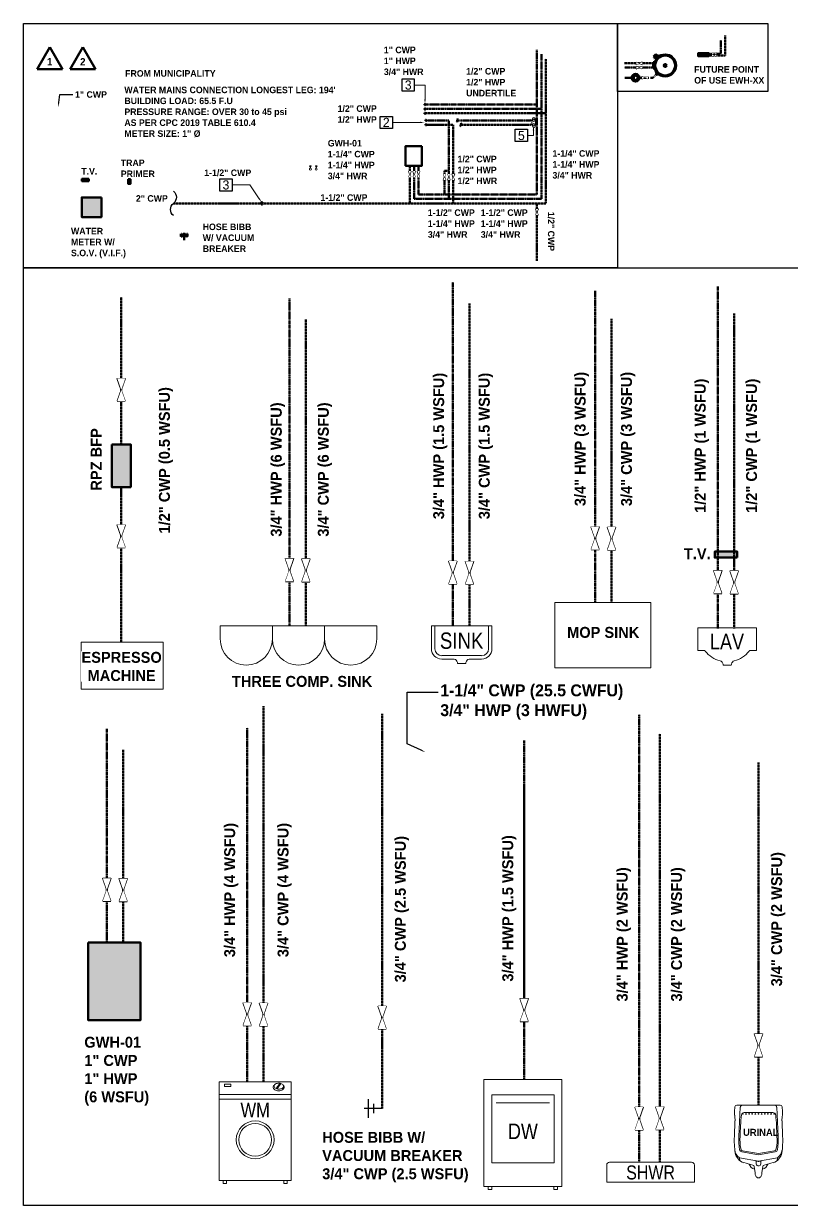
# Model space of a CAD drawing. Header units: inches. Extents: x 2025 to 34930, y -6955 to 4650.
# Drawn here: x 13435 to 14138, y -1605 to -522 of the extents above; entities that cross this region are included whole.
import ezdxf
from ezdxf import colors
from ezdxf.entities.mleader import LeaderData, LeaderLine
from ezdxf.enums import TextEntityAlignment as Align
from ezdxf.math import Vec2, Vec3

# ---------------------------------------------------------------- set-up
doc = ezdxf.new("R2010")
doc.units = ezdxf.units.IN
doc.header["$MEASUREMENT"] = 0
doc.set_wipeout_variables(frame=1)
for name, pattern in [('CWL', [0.416667, 0.25, -0.041667, 0.083333, -0.041667]), ('HWL', [0.541264, 0.25, -0.041264, 0.083333, -0.041667, 0.083333, -0.041667]), ('RWL', [0.666264, 0.25, -0.041264, 0.083333, -0.041667, 0.083333, -0.041667, 0.083333, -0.041667])]:
    doc.linetypes.add(name, pattern=pattern)
for name, color, linetype, lineweight in [('P-RISER-FIXT', 21, 'Continuous', 20), ('P-WS-ACCESS.', 3, 'Continuous', 30), ('P-WS-CW-PIPE', 5, 'CWL', 50), ('P-WS-EQPM', 22, 'Continuous', 50), ('P-WS-HW-PIPE', 12, 'HWL', 50), ('P-WS-KEY NOTES', 7, 'Continuous', 18), ('P-WS-RHW', 40, 'RWL', 50), ('P-WS-TEXT', 7, 'Continuous', 25), ('REV.01', 1, 'Continuous', 50), ('REV.02', 60, 'Continuous', 50)]:
    doc.layers.add(name, color=color, linetype=linetype, lineweight=lineweight)
doc.styles.add('ARIAL_NARROW', font='ARIALN.TTF')
doc.styles.add('BOO', font='GOTHIC.TTF', dxfattribs={"height": 6})
doc.styles.add('Century Gothic_B', font='GOTHICB.TTF', dxfattribs={"height": 6.659722})
doc.styles.get("Standard").update_dxf_attribs({"font": 'arial.ttf'})

# ---------------------------------------------------------------- blocks, each defined once
blk = doc.blocks.new('A$C97bc92c2')
at = {"linetype": 'Continuous'}
for centre, start, end in [((1.62, 2), 129.0817, 230.9183), ((-1.62, -2), 309.0817, 50.9183)]:
    blk.add_arc(centre, 2.58, start, end, dxfattribs=at)
blk = doc.blocks.new('A$Cd57d0e27')
at = {"color": 0, "linetype": 'Continuous'}
for points in [[(-0.49, 1.4), (0.49, 1.4), (0, 0), (0, 0)], [(-0.49, -1.4), (0.49, -1.4), (0, 0), (0, 0)]]:
    blk.add_lwpolyline(points, close=True, dxfattribs=at)
blk.add_wipeout([(-0.49, 1.4), (0.49, 1.4), (0, 0), (0, 0)], dxfattribs=at)
blk.add_wipeout([(-0.49, -1.4), (0.49, -1.4), (0, 0), (0, 0)], dxfattribs=at)
blk = doc.blocks.new('A$Cf7961745')
at = {"color": 106, "transparency": 16777216}
blk.add_lwpolyline([(4, -4), (-4, -4), (-4, 4), (4, 4)], close=True, dxfattribs=at)
at = {"transparency": 16777216, "style": 'BOO'}
blk.add_attdef('?', text='', height=6, dxfattribs=at).set_placement((0, 0), align=Align.MIDDLE_CENTER)
blk = doc.blocks.new('WH')
at = {"linetype": 'ByBlock'}
for p, q in [((-15.4, 4), (-13.4, 4)), ((-15.4, 4), (-15.4, -4)), ((-12, 14.3), (-14.7, 11.5)), ((-13.4, 10.1), (-14.7, 11.5)), ((-9.8, 13.7), (-14.2, 9.3)), ((-13.5, 8.7), (-14.2, 9.3)), ((-9.2, 13.1), (-13.5, 8.7)), ((-11.4, 8.1), (-12.7, 9.5)), ((-10.6, 12.9), (-12, 14.3)), ((-8.7, 11), (-10, 12.3)), ((-9.2, 13.1), (-9.8, 13.7)), ((-15.4, -4), (-13.4, -4)), ((-11, -8.7), (-12.4, -10.1)), ((-10.1, -12.4), (-12.4, -10.1)), ((-8.7, -11), (-10.1, -12.4))]:
    blk.add_line(p, q, dxfattribs=at)
for radius in [14, 12.6, 2.02, 1.21]:
    blk.add_circle((0, 0), radius, dxfattribs=at)
blk = doc.blocks.new('P-Tankless Water Heater')
at = {"transparency": 33554457}
h = blk.add_hatch(color=256, dxfattribs=at)
h.dxf.hatch_style = 1
h.paths.add_polyline_path([(4.8, 3), (4.8, 0), (-4.8, 0), (-4.8, 3)])
for points in [[(4.8, 3), (4.8, 0), (-4.8, 0), (-4.8, 3)], [(5.2, 2.5), (5.2, 2), (4.8, 2), (4.8, 2.5)], [(5.2, 0.5), (5.2, 1), (4.8, 1), (4.8, 0.5)]]:
    blk.add_lwpolyline(points, close=True)
blk = doc.blocks.new('A$C18510e6c')
at = {"ltscale": 35}
for p, q in [((3.5, 0), (-1.7, 3.1)), ((-1.7, 3.1), (-1.7, -3.1)), ((3.5, 0), (-1.7, -3.1))]:
    blk.add_line(p, q, dxfattribs=at)
blk.add_circle((0, 0), 3.51, dxfattribs=at)
blk = doc.blocks.new('A$C2d205a5f')
at = {"layer": 'P-WS-HW-PIPE', "linetype": 'Continuous', "lineweight": 13}
blk.add_line((0, 0), (0, 0.4), dxfattribs=at)
blk.add_lwpolyline([(0, 0), (-0.8, -1.6), (0.8, -1.6), (0, 0)], close=True, dxfattribs=at)
blk.add_circle((0, 1.4), 1, dxfattribs=at)
blk = doc.blocks.new('angle valve cold')
at = {"layer": 'P-WS-CW-PIPE', "linetype": 'Continuous', "lineweight": 13}
blk.add_line((-0.2, 0), (0.2, 0), dxfattribs=at)
blk.add_lwpolyline([(-0.2, 0), (-1.8, 0.8), (-1.8, -0.8), (-0.2, 0)], close=True, dxfattribs=at)
blk.add_circle((1.2, 0), 1, dxfattribs=at)
blk = doc.blocks.new('A$C849cd195')
at = {"layer": 'P-RISER-FIXT', "linetype": 'ByBlock'}
for p, q in [((-19.95, 56.38), (19.95, 56.38)), ((-19.95, 1.63), (-19.95, 56.38)), ((-13.6, 55), (-17.09, 55)), ((-17.09, 55), (-17.09, 53.85)), ((-17.09, 53.85), (-13.6, 53.85)), ((-13.6, 53.85), (-13.6, 55)), ((13.9, 55.53), (11.76, 53.03)), ((11.76, 53.03), (12.15, 52.46)), ((12.15, 52.46), (14.29, 55.34)), ((14.29, 55.34), (13.9, 55.53)), ((19.95, 56.38), (19.95, 1.63)), ((-19.95, 49.31), (19.95, 49.31)), ((-19.95, 46.81), (19.95, 46.81)), ((19.95, 1.63), (-19.95, 1.63)), ((-17.69, 1.63), (-17.69, 0)), ((-17.69, 0), (-15.86, 0)), ((-15.86, 1.63), (-15.86, 0)), ((15.86, 1.63), (15.86, 0)), ((15.86, 0), (17.69, 0)), ((17.69, 1.63), (17.69, 0))]:
    blk.add_line(p, q, dxfattribs=at)
for radius in [10.5, 9.1]:
    blk.add_circle((0, 24.22), radius, dxfattribs=at)
for centre, major_axis, start_param, end_param in [((11.35, 53.34), (-1.38, 0), -0.555715, 0), ((11.35, 53.34), (1.38, 0), 3.141593, 3.697308), ((12.14, 52.85), (-2.32, 0), -0.856017, -0.555715), ((12.14, 53.83), (2.32, 0), 3.697308, 4.124146), ((11.55, 54), (-1.1, 0), -0.037001, 0.538187), ((11.55, 54), (1.1, 0), 2.529403, 3.104591), ((12.3, 54.44), (-1.97, 0), 0.538187, 0.965256), ((12.26, 53.51), (1.97, 0), 2.102334, 2.529403), ((12.81, 55.17), (2.86, 0), 4.106848, 4.416673), ((12.71, 52.74), (2.86, 0), 1.792509, 2.102334), ((13.16, 56.33), (-4.1, 0), 1.275081, 1.533795), ((12.99, 51.56), (4.1, 0), 1.533795, 1.792509), ((12.99, 51.56), (-4.1, 0), 4.416673, 4.675388), ((13.44, 55.14), (-2.86, 0), 1.792509, 2.102334), ((13.35, 52.72), (-2.86, 0), 4.106848, 4.416673), ((13.89, 54.38), (-1.97, 0), 2.102334, 2.529403), ((13.85, 53.45), (-1.97, 0), 3.67978, 4.106848), ((13.87, 53.83), (-2.32, 0), 2.159039, 2.585877), ((14.6, 53.89), (1.1, 0), -0.61219, -0.037001), ((14.6, 53.89), (-1.1, 0), 3.104591, 3.67978), ((13.87, 52.85), (-2.32, 0), 3.697308, 3.907934), ((14.67, 53.34), (-1.38, 0), 3.141593, 3.697308), ((14.67, 53.34), (1.38, 0), -0.555715, 0), ((12.67, 54.6), (-3.26, 0), 0.982553, 1.301235), ((13.01, 55.83), (-4.55, 0), 1.301235, 1.570796), ((13.16, 56.33), (4.1, 0), 4.675388, 4.934102), ((13.01, 55.83), (-4.55, 0), 1.570796, 1.840358), ((13.35, 54.6), (-3.26, 0), 1.840358, 2.159039)]:
    blk.add_ellipse(centre, major_axis=major_axis, ratio=0.987763, start_param=start_param, end_param=end_param, dxfattribs=at)
at = {"layer": 'P-RISER-FIXT', "style": 'ARIAL_NARROW'}
blk.add_text('WM', height=8, rotation=360, dxfattribs=at).set_placement((0, 40.71), align=Align.MIDDLE_CENTER)
blk = doc.blocks.new('A$Cdb63912b')
at = {"layer": 'P-RISER-FIXT'}
for p, q in [((-14.88, 18.56), (14.88, 18.56)), ((-14.88, 7.21), (-14.88, 18.56)), ((-13.2, 7.21), (-13.2, 18.56)), ((13.2, 18.56), (13.2, 7.21)), ((14.88, 18.56), (14.88, 7.21)), ((-9.82, 3.84), (9.82, 3.84)), ((-9.82, 2.15), (-3.63, 2.15)), ((-2.12, 0.53), (-2.03, 0)), ((-2.03, 0), (2.03, 0)), ((2.12, 0.53), (2.03, 0)), ((3.63, 2.15), (9.82, 2.15))]:
    blk.add_line(p, q, dxfattribs=at)
for centre, radius, start, end in [((-9.82, 7.21), 5.06, 180, 270), ((-9.82, 7.21), 3.38, 180, 270), ((9.82, 7.21), 5.06, 270, 0), ((9.82, 7.21), 3.38, 270, 0), ((-4.12, 0.18), 2.03, 10, 76.09284), ((4.12, 0.18), 2.03, 103.90716, 170)]:
    blk.add_arc(centre, radius, start, end, dxfattribs=at)
at = {"layer": 'P-RISER-FIXT', "style": 'ARIAL_NARROW'}
blk.add_text('SINK', height=8, rotation=360, dxfattribs=at).set_placement((0, 11.2), align=Align.MIDDLE_CENTER)
blk = doc.blocks.new('A$C3ea9eb03')
at = {"layer": 'P-RISER-FIXT', "linetype": 'ByBlock'}
for p, q in [((14.88, 18.94), (-14.88, 18.94)), ((-14.88, 18.94), (-14.88, 7.44)), ((14.88, 7.44), (14.88, 18.94)), ((-14.88, 7.44), (-11.68, 7.44)), ((11.68, 7.44), (14.88, 7.44)), ((-2.12, 0.53), (-2.03, 0)), ((2.03, 0), (-2.03, 0)), ((2.12, 0.53), (2.03, 0))]:
    blk.add_line(p, q, dxfattribs=at)
for centre, radius, start, end in [((-11.68, 6.76), 0.676, 36.36668, 90), ((-0.44, 15.04), 13.28, 216.36668, 256.09284), ((0.44, 15.04), 13.28, 283.90716, 323.63332), ((11.68, 6.76), 0.676, 90, 143.63332), ((-4.12, 0.18), 2.03, 10, 76.09284), ((4.12, 0.18), 2.03, 103.90716, 170)]:
    blk.add_arc(centre, radius, start, end, dxfattribs=at)
at = {"layer": 'P-RISER-FIXT', "style": 'ARIAL_NARROW'}
blk.add_text('LAV', height=8, rotation=360, dxfattribs=at).set_placement((-0.1, 11.95), align=Align.MIDDLE_CENTER)
blk = doc.blocks.new('A$C71d90ee7')
at = {"layer": 'P-RISER-FIXT'}
for p, q in [((-25.17, 0), (-25.17, 9.85)), ((-23.54, 11.48), (23.54, 11.48)), ((25.17, 0), (25.17, 9.85)), ((25.17, 0), (-25.17, 0))]:
    blk.add_line(p, q, dxfattribs=at)
for centre, start, end in [((-23.54, 9.85), 90, 180), ((23.54, 9.85), 0, 90)]:
    blk.add_arc(centre, 1.63, start, end, dxfattribs=at)
at = {"layer": 'P-RISER-FIXT', "style": 'ARIAL_NARROW'}
blk.add_text('SHWR', height=8, rotation=360, dxfattribs=at).set_placement((0, 5.59), align=Align.MIDDLE_CENTER)
blk = doc.blocks.new('URINAL')
at = {"linetype": 'Continuous', "ltscale": 20}
for p, q in [((-21.6, -1.6), (-22, -5.9)), ((-19.9, 0), (0, 0)), ((-18.1, -28.8), (-16.7, -1.8)), ((0, -6.8), (-13.2, -6.8)), ((19.9, 0), (0, 0)), ((0, -6.8), (13.2, -6.8)), ((18.1, -28.8), (16.7, -1.8)), ((21.6, -1.6), (22, -5.9)), ((-22.1, -28.8), (-21.6, -14.4)), ((22.1, -28.8), (21.6, -14.4)), ((0, -45.5), (-15.4, -42.8)), ((0.1, -44.4), (-14.6, -41.8)), ((-0.1, -44.4), (14.6, -41.8)), ((0, -45.5), (15.4, -42.8)), ((-17.6, -48.5), (-17.6, -48.5)), ((0, -51.3), (-17.5, -48.2)), ((-0.2, -51.6), (-2.4, -51.2)), ((-0.1, -51.6), (-2.4, -51.2)), ((-2, -53.9), (-2.2, -51.8)), ((-2, -53.9), (-2.2, -51.8)), ((0, -51.3), (17.5, -48.2)), ((0.2, -51.6), (2.4, -51.2)), ((2, -53.9), (2.2, -51.8)), ((17.6, -48.5), (17.6, -48.5)), ((-3.9, -56.3), (-3.1, -62.1)), ((-3.9, -56.3), (-3.1, -62.1)), ((3.9, -56.3), (3.1, -62.1))]:
    blk.add_line(p, q, dxfattribs=at)
for centre, radius, start, end in [((-11.4, -7.1), 10.7, 173.5371, 190.503), ((-49.4, -13.5), 27.9, 358.1334, 9.0076), ((-19.9, -1.7), 1.73, 90, 175.2411), ((228.4, -32.9), 245.3, 174.3948, 179.0357), ((-14.7, -1.9), 1.92, 90, 177), ((-13.2, -9.4), 2.55, 90, 171.0319), ((13.2, -9.4), 2.55, 8.9681, 90), ((14.7, -1.9), 1.92, 3, 90), ((-228.4, -32.9), 245.3, 0.9643, 5.6052), ((19.9, -1.7), 1.73, 4.7589, 90), ((49.4, -13.5), 27.9, 170.9924, 181.8666), ((11.4, -7.1), 10.7, 349.497, 6.4629), ((54.5, -32.5), 76.7, 177.229, 188.3009), ((40.5, -31.3), 58.6, 177.5231, 189.3267), ((22.6, -32.2), 39.6, 175.0854, 190.9462), ((-22.6, -32.2), 39.6, 349.0538, 4.9146), ((-40.5, -31.3), 58.6, 350.6733, 2.4769), ((-54.5, -32.5), 76.7, 351.6991, 2.771), ((-12.1, -40.2), 9.66, 184.1486, 236.021), ((-14.9, -40.4), 2.45, 189.3267, 260), ((-13.9, -39.5), 2.39, 184.8767, 252.9694), ((13.9, -39.5), 2.39, 287.0306, 355.1233), ((14.9, -40.4), 2.45, 280, 350.6733), ((11.6, -40.1), 10, 305.8168, 355.3928), ((-10.2, -41.9), 11.3, 188.4464, 253.3865), ((-13.7, -48.5), 3.86, 175.622, 233.9929), ((22.1, 63.5), 121.5, 252.9793, 257.04), ((-1.4, -51.4), 7.68, 200.6342, 253.9137), ((-3.4, -51.9), 1.2, 5, 80), ((-3.4, -51.9), 1.2, 5, 80), ((0, -53.7), 2.02, 185, 270), ((0, -50.5), 1.15, 260, 280), ((0, -53.7), 2.02, 270, 355), ((3.4, -51.9), 1.2, 100, 175), ((1.4, -51.4), 7.68, 286.0863, 339.3658), ((-22.1, 63.5), 121.5, 282.96, 287.0207), ((10.2, -41.9), 11.3, 286.6135, 351.5536), ((13.7, -48.5), 3.86, 306.0071, 4.378), ((-5.6, -56.6), 1.69, 11.2963, 75.1042), ((-5.6, -56.6), 1.69, 11.2963, 75.1042), ((5.7, -61.3), 8.88, 185.0738, 203.0932), ((5.7, -61.3), 8.88, 185.0738, 203.0932), ((0, -64), 2.59, 198.9476, 270), ((0, -64), 2.59, 198.9476, 270), ((0, -64), 2.59, 270, 341.0524), ((-5.7, -61.3), 8.88, 336.9068, 354.9262), ((5.6, -56.6), 1.69, 104.8958, 168.7037)]:
    blk.add_arc(centre, radius, start, end, dxfattribs=at)
at = {"linetype": 'Continuous', "ltscale": 20, "extrusion": (0, 0, -1)}
for centre in [(-14.4, -8.1), (-11.5, -8.1), (-8.6, -8.1), (-5.8, -8.1), (-2.9, -8.1)]:
    blk.add_ellipse(centre, major_axis=(-0.384, 0.023), ratio=0.75, dxfattribs=at)
at = {"linetype": 'Continuous', "ltscale": 20}
for centre in [(0, -8.1), (2.9, -8.1), (5.8, -8.1), (8.6, -8.1), (11.5, -8.1), (14.4, -8.1)]:
    blk.add_ellipse(centre, major_axis=(0.384, 0.023), ratio=0.75, dxfattribs=at)
at = {"insert": (-14.2, -21.7), "char_height": 6.434, "attachment_point": 1, "style": 'BOO'}
blk.add_mtext_dynamic_manual_height_columns('{\\fCentury Gothic|b1|i0|c0|p34;URINAL}', width=0.238, gutter_width=193, heights=[0], dxfattribs=at)
blk = doc.blocks.new('A$C98944e17')
blk.add_lwpolyline([(16.68, 83.4), (16.68, 75.06, -1), (-16.68, 75.06), (-16.68, 83.4)], format="xyb", close=True)
blk = doc.blocks.new('3COMP.S.2')
at = {"layer": 'P-RISER-FIXT', "xscale": 1.434113914687626, "yscale": 1.434113914687626, "zscale": 1.434113914687626}
for p in [(85682.7, 28489.8), (85730.6, 28489.8), (85778.4, 28489.8)]:
    blk.add_blockref('A$C98944e17', p, dxfattribs=at)
blk = doc.blocks.new('HOSE BIBB')
at = {"layer": 'P-WS-CW-PIPE', "color": 4, "ltscale": 0.1}
for p, q in [((0, 0), (0, -6.75)), ((3, -3), (-3, -6)), ((-3, -6), (-3, -3)), ((-3, -3), (3, -6)), ((3, -6), (3, -3))]:
    blk.add_line(p, q, dxfattribs=at)
blk = doc.blocks.new('DELTA')
at = {"lineweight": 50}
for p, q in [((13394.2, -1881.7), (13382.6, -1901.7)), ((13394.2, -1881.7), (13405.8, -1901.7)), ((13405.8, -1901.7), (13382.6, -1901.7))]:
    blk.add_line(p, q, dxfattribs=at)
at = {"style": 'Century Gothic_B'}
blk.add_attdef('#', text='', height=6.66, dxfattribs=at).set_placement((13394.1, -1895), align=Align.MIDDLE_CENTER)
blk = doc.blocks.new('DW')
at = {"layer": 'P-RISER-FIXT', "linetype": 'ByBlock'}
for p, q in [((13735.9, -2365.6), (13807.4, -2365.6)), ((13735.9, -2463.7), (13735.9, -2365.6)), ((13807.4, -2365.6), (13807.4, -2463.7)), ((13743.1, -2379.9), (13800.3, -2379.9)), ((13743.1, -2442.2), (13743.1, -2379.9)), ((13800.3, -2379.9), (13800.3, -2442.2)), ((13747.3, -2387.1), (13796, -2387.1)), ((13800.3, -2442.2), (13743.1, -2442.2)), ((13807.4, -2463.7), (13735.9, -2463.7)), ((13740, -2463.7), (13740, -2466.6)), ((13740, -2466.6), (13743.2, -2466.6)), ((13743.2, -2463.7), (13743.2, -2466.6)), ((13800.1, -2463.7), (13800.1, -2466.6)), ((13800.1, -2466.6), (13803.4, -2466.6)), ((13803.4, -2463.7), (13803.4, -2466.6))]:
    blk.add_line(p, q, dxfattribs=at)
at = {"layer": 'P-RISER-FIXT', "style": 'ARIAL_NARROW'}
blk.add_text('DW', height=14.34, rotation=360, dxfattribs=at).set_placement((13771.7, -2413.2), align=Align.MIDDLE_CENTER)
blk = doc.blocks.new('THERMOSTATIC M. VALVE')
at = {"transparency": 33554687}
h = blk.add_hatch(color=256, dxfattribs=at)
h.dxf.hatch_style = 1
h.paths.add_polyline_path([(13418.3, -738.9), (13418.3, -740.9), (13412, -740.9), (13412, -738.9)])
blk.add_lwpolyline([(13418.3, -738.9), (13418.3, -740.9), (13412, -740.9), (13412, -738.9)], close=True)
blk = doc.blocks.new('M')
at = {"color": 7, "linetype": 'Continuous', "lineweight": 13}
blk.add_ellipse((-1.7, 0), major_axis=(0, 4.75), ratio=0.354407, dxfattribs=at)
at = {"layer": 'P-WS-CW-PIPE', "linetype": 'Continuous', "lineweight": 13}
blk.add_line((-0.3, 2), (-0.7, 2), dxfattribs=at)
blk.add_lwpolyline([(-0.3, 2), (1.3, 1.2), (1.3, 2.8), (-0.3, 2)], close=True, dxfattribs=at)
blk.add_circle((-1.7, 2), 1, dxfattribs=at)
at = {"layer": 'P-WS-HW-PIPE', "linetype": 'Continuous', "lineweight": 13}
blk.add_line((-0.7, -2), (-0.3, -2), dxfattribs=at)
blk.add_lwpolyline([(-0.3, -2), (1.3, -2.8), (1.3, -1.2), (-0.3, -2)], close=True, dxfattribs=at)
blk.add_circle((-1.7, -2), 1, dxfattribs=at)

msp = doc.modelspace()

# ---------------------------------------------------------------- hatches: boundary and pattern name
at = {"layer": 'P-WS-EQPM', "transparency": 33554687}
h = msp.add_hatch(color=256, dxfattribs=at)
h.dxf.hatch_style = 1
h.paths.add_polyline_path([(13506, -681.5), (13506, -699.5), (13487.9, -699.5), (13487.9, -681.5)])
h = msp.add_hatch(color=256, dxfattribs=at)
h.dxf.hatch_style = 1
h.paths.add_polyline_path([(13515.4, -907.7), (13532.9, -907.7), (13532.9, -946.7), (13515.4, -946.7)])
h = msp.add_hatch(color=256, dxfattribs=at)
h.dxf.hatch_style = 1
h.paths.add_polyline_path([(14088.6, -1011.3), (14068, -1011.3), (14068, -1005.8), (14088.6, -1005.8)])
at = {"layer": 'P-WS-EQPM', "transparency": 33554610}
h = msp.add_hatch(color=256, dxfattribs=at)
h.dxf.hatch_style = 1
h.paths.add_polyline_path([(13493.8, -1363.9), (13541.9, -1363.9), (13541.9, -1434.9), (13493.8, -1434.9)])

# ---------------------------------------------------------------- linework, layer by layer
at = {"color": 2}
msp.add_lwpolyline([(13434.7, -745.9), (14431.3, -745.9), (14431.3, -1604.6), (13434.7, -1604.6)], close=True, dxfattribs=at)
at = {"layer": 'P-RISER-FIXT'}
for points in [[(13921.4, -1052.4), (14009.4, -1052.4), (14009.4, -1112.3), (13921.4, -1112.3)], [(13487.3, -1088.7), (13562.5, -1088.7), (13562.5, -1131.9), (13487.3, -1131.9)]]:
    msp.add_lwpolyline(points, close=True, dxfattribs=at)
at = {"layer": 'P-WS-ACCESS.', "linetype": 'Continuous'}
for p, q in [((13750.3, -1507.2), (13750.3, -1524.4)), ((13755.4, -1511.5), (13755.4, -1520.1)), ((13763.3, -1515.8), (13746.6, -1515.8))]:
    msp.add_line(p, q, dxfattribs=at)
at = {"layer": 'P-WS-CW-PIPE'}
for p, q in [((14077.4, -551.5), (14077.4, -533.2)), ((14063, -551.5), (14077.4, -551.5)), ((13913.1, -554.4), (13913.1, -686.9)), ((14011.5, -558.6), (13985.4, -558.6)), ((13803, -604.4), (13913.1, -604.4)), ((13828.4, -614.9), (13803.8, -614.9)), ((13828.4, -625.7), (13828.4, -614.9)), ((13899.2, -614.9), (13835.3, -614.9)), ((13828.4, -660), (13828.4, -625.7)), ((13788.6, -652.4), (13788.6, -657.4)), ((13788.6, -663), (13788.6, -686.9)), ((13828.4, -665.6), (13828.4, -686.9)), ((13652.1, -686.9), (13572, -686.9)), ((13913.1, -686.9), (13653.1, -686.9)), ((13905.1, -686.9), (13905.1, -739.7)), ((13524.2, -907.7), (13524.2, -772.8)), ((13843.2, -1073.7), (13843.2, -778.7)), ((14085.8, -1076.3), (14085.8, -787.7)), ((13693.3, -793.4), (13693.3, -1073.9)), ((13973.4, -792.7), (13973.4, -1052.4)), ((13524.2, -1088.7), (13524.2, -946.7)), ((13654.6, -1491.4), (13654.6, -1147.4)), ((13763.3, -1154.5), (13763.3, -1515.8)), ((14017.6, -1565), (14017.6, -1172.8)), ((13526, -1187.5), (13526, -1363.9)), ((14108.1, -1512.8), (14108.1, -1199))]:
    msp.add_line(p, q, dxfattribs=at)
at = {"layer": 'P-WS-CW-PIPE', "ltscale": 35}
for centre in [(13802.5, -604.4), (13802.5, -604.4), (13803.3, -614.9)]:
    msp.add_circle(centre, 0.5, dxfattribs=at)
msp.add_arc((13653.1, -686.9), 1, 60, 300, dxfattribs=at)
at = {"layer": 'P-WS-EQPM'}
for points in [[(13799.7, -634.4), (13799.7, -652.4), (13784.7, -652.4), (13784.7, -634.4)], [(13506, -681.5), (13506, -699.5), (13487.9, -699.5), (13487.9, -681.5)], [(13515.4, -907.7), (13532.9, -907.7), (13532.9, -946.7), (13515.4, -946.7)], [(14088.6, -1011.3), (14068, -1011.3), (14068, -1005.8), (14088.6, -1005.8)], [(13493.8, -1363.9), (13541.9, -1363.9), (13541.9, -1434.9), (13493.8, -1434.9)]]:
    msp.add_lwpolyline(points, close=True, dxfattribs=at)
msp.add_circle((13802.5, -600.4), 0.5, dxfattribs=at)
at = {"layer": 'P-WS-HW-PIPE'}
for p, q in [((14073.7, -537.3), (14073.7, -549.9)), ((13909.1, -550.4), (13909.1, -682.9)), ((14073.7, -549.9), (14063, -549.9)), ((14011.5, -562.6), (13985.4, -562.6)), ((13803, -600.4), (13909.1, -600.4)), ((13824.4, -610.9), (13803.8, -610.9)), ((13824.4, -629.7), (13824.4, -610.9)), ((13899.2, -610.9), (13832.1, -610.9)), ((13792.6, -652.4), (13792.6, -657.4)), ((13792.6, -663), (13792.6, -682.9)), ((13909.1, -682.9), (13792.6, -682.9)), ((13958.3, -767), (13958.3, -1052.4)), ((14070.7, -1076.3), (14070.7, -762.8)), ((13678.2, -774.1), (13678.2, -1073.9)), ((13998.6, -1565), (13998.6, -1154.9)), ((13510.9, -1168.1), (13510.9, -1363.9)), ((13639.5, -1491.4), (13639.5, -1167.2)), ((13893.3, -1488.8), (13893.3, -1178.8)), ((13893.3, -1415.2), (13893.3, -1219))]:
    msp.add_line(p, q, dxfattribs=at)
at = {"layer": 'P-WS-HW-PIPE', "ltscale": 35}
for centre in [(13802.5, -600.4), (13803.3, -610.9)]:
    msp.add_circle(centre, 0.5, dxfattribs=at)
at = {"layer": 'P-WS-RHW'}
for p, q in [((13905.1, -546.4), (13905.1, -678.9)), ((13803, -596.4), (13905.1, -596.4)), ((13796.6, -652.4), (13796.6, -657.4)), ((13820.4, -660), (13820.4, -657.2)), ((13820.4, -657.2), (13824.4, -657.2)), ((13796.6, -663), (13796.6, -678.9)), ((13905.1, -678.9), (13796.6, -678.9))]:
    msp.add_line(p, q, dxfattribs=at)
at = {"layer": 'P-WS-RHW', "ltscale": 35}
for p, q in [((13991.9, -571.9), (13985.7, -571.9)), ((13998.9, -571.9), (14011.3, -571.9))]:
    msp.add_line(p, q, dxfattribs=at)
msp.add_circle((13802.5, -596.4), 0.5, dxfattribs=at)

# ---------------------------------------------------------------- block references
at = {"layer": 'P-RISER-FIXT'}
for name, p in [('3COMP.S.2', (-72044, -29683.3)), ('DW', (120.5, 876.4)), ('URINAL', (14108.1, -1512.8))]:
    msp.add_blockref(name, p, dxfattribs=at)
for name, p, xscale, yscale, zscale in [('A$Cdb63912b', (13836.1, -1108.3), 1.864948500558389, 1.864948500558389, 1.864948500558389), ('A$C3ea9eb03', (14079.4, -1109.8), 1.800563529112867, 1.800563529112867, 1.800563529112867), ('A$C849cd195', (13646.9, -1584.6), 1.652897843344619, 1.652897843344619, 1.652897843344619), ('A$C71d90ee7', (14009.2, -1583.4), 1.596175501458851, 1.596175501458851, 1.596175501458851)]:
    msp.add_blockref(name, p, dxfattribs=dict(at, xscale=xscale, yscale=yscale, zscale=zscale))
at = {"layer": 'P-WS-ACCESS.'}
for name, p, rotation in [('M', (13900.5, -612.9), 180), ('angle valve cold', (13697.5, -654.4), 270), ('HOSE BIBB', (13581.8, -720.7), 180)]:
    msp.add_blockref(name, p, dxfattribs=dict(at, rotation=rotation))
at = {"layer": 'P-WS-ACCESS.', "linetype": 'Continuous', "rotation": 180}
msp.add_blockref('A$C2d205a5f', (13702.8, -654.2), dxfattribs=at)
at = {"layer": 'P-WS-ACCESS.', "xscale": -2.8, "yscale": 2.8, "zscale": 2.8}
msp.add_blockref('A$C97bc92c2', (13572, -686.9), dxfattribs=at)
at = {"layer": 'P-WS-CW-PIPE', "ltscale": 35, "xscale": -0.4, "yscale": 0.4, "zscale": 0.4}
msp.add_blockref('A$C97bc92c2', (13835.3, -614.9), dxfattribs=at)
at = {"layer": 'P-WS-EQPM', "xscale": 0.7200000000000001, "yscale": 0.7200000000000001, "zscale": 0.7200000000000001}
msp.add_blockref('WH', (14022.6, -560.6), dxfattribs=at)
at = {"layer": 'P-WS-EQPM'}
msp.add_blockref('P-Tankless Water Heater', (14057.7, -552.2), dxfattribs=at)
at = {"layer": 'P-WS-HW-PIPE', "ltscale": 35, "xscale": -0.4, "yscale": 0.4, "zscale": 0.4}
msp.add_blockref('A$C97bc92c2', (13832.1, -610.9), dxfattribs=at)
at = {"layer": 'REV.01'}
msp.add_blockref('DELTA', (64.4, 1337.8), dxfattribs=at).add_auto_attribs({'#': '1'})
at = {"layer": 'REV.02'}
msp.add_blockref('DELTA', (94.8, 1337.8), dxfattribs=at).add_auto_attribs({'#': '2'})

# ---------------------------------------------------------------- texts
at = {"layer": 'P-WS-TEXT', "char_height": 6, "attachment_point": 1, "style": 'BOO', "bg_fill": 3, "box_fill_scale": 1.05, "bg_fill_color": 256, "bg_fill_transparency": 0}
for s, insert in [('{\\fCentury Gothic|b1|i0|c0|p34;1/2" CWP\\P1/2" HWP\\PUNDERTILE}', (13840.2, -562.9)), ('{\\fCentury Gothic|b1|i0|c0|p34;FROM MUNICIPALITY}', (13527.7, -564.9)), ('{\\fCentury Gothic|b1|i0|c0|p34;1/2" CWP\\P1/2" HWP}', (13722.4, -597.1)), ('{\\fCentury Gothic|b1|i0|c0|p34;GWH-01\\P1-1/4" CWP\\P1-1/4" HWP\\P3/4" HWR}', (13713.4, -628.8)), ('\\A1;{\\fCentury Gothic|b1|i0|c0|p34;1-1/4" CWP\\P1-1/4" HWP\\P3/4" HWR}', (13919.3, -638.2))]:
    msp.add_mtext(s, dxfattribs=dict(at, insert=insert))
at = {"layer": 'P-WS-TEXT', "insert": (14049.2, -561.2), "char_height": 6, "width": 66.549, "attachment_point": 1, "style": 'BOO'}
msp.add_mtext('{\\fCentury Gothic|b1|i0|c0|p34;FUTURE POINT OF USE EWH-XX}', dxfattribs=at)
at = {"layer": 'P-WS-TEXT', "insert": (13921.1, -694.7, 36), "char_height": 6, "attachment_point": 1, "rotation": 270, "style": 'BOO', "bg_fill": 3, "box_fill_scale": 1.05, "bg_fill_color": 256, "bg_fill_transparency": 0}
msp.add_mtext('{\\fCentury Gothic|b1|i0|c0|p34;1/2" CWP}', dxfattribs=at)

# ---------------------------------------------------------------- leaders
at = {"layer": 'P-WS-KEY NOTES'}
ml = msp.add_multileader_block('Standard', dxfattribs=at)
ml.set_content('A$Cf7961745', color=256, scale=1.4)
ml.set_attribute('?', '3', width=0)
ml.set_leader_properties(color=45, linetype='ByLayer', lineweight=-1)
ml.build(insert=Vec2(0, 0))
ml.multileader.update_dxf_attribs({"dogleg_length": 0.1, "block_connection_type": 1})
ctx = ml.context
ctx.base_point, ctx.char_height, ctx.landing_gap_size, ctx.plane_origin = Vec3(13781.5, -578.5), 586.2, 140, Vec3(13735.8, -615.5)
ctx.attachment_type = 1
notes = []
notes.append((ctx, [(0, (1, 1, 0), (13802.5, -578.5), (-1, 0), 9.82, [(1, [(13802.5, -595.6)], 0, [])])]))
ctx.block.insert = Vec3(13787.1, -578.5)
ml = msp.add_multileader_block('Standard', dxfattribs=at)
ml.set_content('A$Cf7961745', color=256, scale=1.4)
ml.set_attribute('?', '5', width=0)
ml.set_leader_properties(color=45, linetype='ByLayer', lineweight=-1)
ml.build(insert=Vec2(0, 0))
ml.multileader.update_dxf_attribs({"dogleg_length": 0.1, "block_connection_type": 1})
ctx = ml.context
ctx.base_point, ctx.char_height, ctx.landing_gap_size, ctx.plane_origin = Vec3(13885.2, -624.7), 586.2, 140, Vec3(13955.1, -620)
ctx.attachment_type = 1
notes.append((ctx, [(0, (1, 1, 0), (13901.9, -624.7), (-1, 0), 5.49, [(1, [(13901.9, -615.9)], 0, [])])]))
ctx.block.insert = Vec3(13890.8, -624.7)
ml = msp.add_multileader_block('Standard', dxfattribs=at)
ml.set_content('A$Cf7961745', color=256, scale=1.4)
ml.set_attribute('?', '3', width=0)
ml.set_leader_properties(color=45, linetype='ByLayer', lineweight=-1)
ml.build(insert=Vec2(0, 0))
ml.multileader.update_dxf_attribs({"dogleg_length": 0.1, "block_connection_type": 1})
ctx = ml.context
ctx.base_point, ctx.char_height, ctx.landing_gap_size, ctx.plane_origin = Vec3(13614.5, -670), 586.2, 140, Vec3(13706, -690)
ctx.attachment_type = 1
notes.append((ctx, [(0, (1, 1, 0), (13642.1, -670), (-1, 0), 16.4, [(1, [(13652.8, -686)], 0, [])])]))
ctx.block.insert = Vec3(13620.1, -670)
at = {"layer": 'P-WS-TEXT'}
ml = msp.add_multileader_mtext('Standard', dxfattribs=at)
ml.set_content('{\\fCentury Gothic|b1|i0|c0|p34;1" CWP}', color=256, style='BOO')
ml.set_leader_properties(color=45)
ml.build(insert=Vec2(0, 0))
ml.multileader.update_dxf_attribs({"dogleg_length": 2})
ctx = ml.context
ctx.base_point, ctx.char_height, ctx.plane_origin = Vec3(13479.8, -587.3), 6, Vec3(13466.3, -590)
notes.append((ctx, [(0, (1, 1, 0), (13467.8, -587.3), (1, 0), 12, [(0, [(13466.3, -598.5)], 0, [])])]))
ctx.mtext.insert, ctx.mtext.flow_direction = Vec3(13481.8, -584.2), 5
for ctx, leaders in notes:
    for number, flags, end, landing, length, lines in leaders:
        leader = LeaderData()
        leader.index, (leader.has_last_leader_line, leader.has_dogleg_vector, leader.attachment_direction) = number, flags
        leader.last_leader_point, leader.dogleg_vector, leader.dogleg_length = Vec3(end), Vec3(landing), length
        for number, points, colour, breaks in lines:
            line = LeaderLine()
            line.index, line.vertices, line.color, line.breaks = number, Vec3.list(points), colors.encode_raw_color(colour), breaks
            leader.lines.append(line)
        ctx.leaders.append(leader)

# ---------------------------------------------------------------- next in the draw order: block references
at = {"layer": 'P-WS-ACCESS.', "xscale": 2, "yscale": 2, "zscale": 2, "rotation": 270}
for p in [(13998.8, -562.6), (14004, -571.9)]:
    msp.add_blockref('A$Cd57d0e27', p, dxfattribs=at)
at = {"layer": 'P-WS-ACCESS.', "ltscale": 35}
for p, xscale, yscale, zscale in [((13796.6, -660.2), 2, 2, 2), ((13524.2, -857.7), 7.472474659119598, 7.472474659119598, 7.472474659119598), ((13524.2, -991.7), 7.472474659119598, 7.472474659119598, 7.472474659119598), ((13958.3, -993.6), 7.472474659119598, 7.472474659119598, 7.472474659119598), ((13973.4, -993.9), 7.472474659119598, 7.472474659119598, 7.472474659119598), ((13678.2, -1022.7), 7.472474659119598, 7.472474659119598, 7.472474659119598), ((13693.3, -1023), 7.472474659119598, 7.472474659119598, 7.472474659119598), ((13843.2, -1025.3), 7.472474659119598, 7.472474659119598, 7.472474659119598), ((14070.7, -1033.7), 7.472474659119598, 7.472474659119598, 7.472474659119598), ((14085.8, -1034), 7.472474659119598, 7.472474659119598, 7.472474659119598), ((13510.9, -1315.5), 7.472474659119598, 7.472474659119598, 7.472474659119598), ((13526, -1315.8), 7.472474659119598, 7.472474659119598, 7.472474659119598), ((13893.3, -1425.7), 7.472474659119598, 7.472474659119598, 7.472474659119598), ((13639.5, -1429.5), 7.472474659119598, 7.472474659119598, 7.472474659119598), ((13654.6, -1429.8), 7.472474659119598, 7.472474659119598, 7.472474659119598), ((13763.3, -1432.6), 7.472474659119598, 7.472474659119598, 7.472474659119598), ((14108.1, -1458), 7.472474659119598, 7.472474659119598, 7.472474659119598), ((13998.6, -1525), 7.472474659119598, 7.472474659119598, 7.472474659119598), ((14017.6, -1524.8), 7.472474659119598, 7.472474659119598, 7.472474659119598)]:
    msp.add_blockref('A$Cd57d0e27', p, dxfattribs=dict(at, xscale=xscale, yscale=yscale, zscale=zscale))
at = {"layer": 'P-WS-ACCESS.', "ltscale": 35, "xscale": 2, "yscale": 2, "zscale": 2, "rotation": 180}
msp.add_blockref('A$Cd57d0e27', (13820.4, -662.8), dxfattribs=at)

# ---------------------------------------------------------------- next in the draw order: texts
at = {"layer": 'P-WS-TEXT', "style": 'BOO', "bg_fill": 3, "box_fill_scale": 1.05, "bg_fill_color": 256, "bg_fill_transparency": 0}
for s, insert, char_height, attachment_point in [('\\A1;{\\fCentury Gothic|b1|i0|c0|p34;1" CWP\\P1" HWP\\P3/4" HWR}', (13764.8, -543.4), 6, 1), ('{\\fCentury Gothic|b1|i0|c0|p34;WATER MAINS CONNECTION LONGEST LEG: 194\'\\PBUILDING LOAD: 65.5 F.U\\PPRESSURE RANGE: OVER 30 to 45 psi\\PAS PER CPC 2019 TABLE 610.4\\PMETER SIZE: 1" %%C}', (13527, -580), 6, 1), ('\\A1;{\\fCentury Gothic|b1|i0|c0|p34;1/2" CWP\\P1/2" HWP\\P1/2" HWR}', (13832.3, -643.3), 6, 1), ('{\\fCentury Gothic|b1|i0|c0|p34;1-1/2" CWP}', (13600.2, -655.9), 6, 1), ('{\\fCentury Gothic|b1|i0|c0|p34;2" CWP}', (13537.6, -679.4), 6, 1), ('{\\fCentury Gothic|b1|i0|c0|p34;1-1/2" CWP}', (13706.7, -678.6), 6, 1), ('\\A1;\\pxql;{\\fCentury Gothic|b1|i0|c0|p34;1-1/2" CWP\\P\\pq*;1-1/4" HWP\\P3/4" HWR}', (13853.6, -692.4), 6, 1), ('{\\fCentury Gothic|b1|i0|c0|p34;T.V.}', (14052, -1007.8), 10, 5), ('{\\fCentury Gothic|b1|i0|c0|p34;MOP SINK}', (13965.8, -1079.9), 10, 5), ('{\\fCentury Gothic|b1|i0|c0|p34;ESPRESSO\\PMACHINE}', (13524.5, -1111.1), 10, 5), ('{\\fCentury Gothic|b1|i0|c0|p34;THREE COMP. SINK}', (13625.6, -1119.7), 10, 1), ('{\\fCentury Gothic|b1|i0|c0|p34;GWH-01\\P1" CWP\\P1" HWP\\P(6 WSFU)}', (13490.3, -1450.2), 10, 1)]:
    msp.add_mtext(s, dxfattribs=dict(at, insert=insert, char_height=char_height, attachment_point=attachment_point))
at = {"layer": 'P-WS-TEXT', "char_height": 10, "attachment_point": 1, "rotation": 90, "style": 'BOO', "bg_fill": 3, "box_fill_scale": 1.05, "bg_fill_color": 256, "bg_fill_transparency": 0}
for s, insert in [('{\\fCentury Gothic|b1|i0|c0|p34;3/4" HWP (1.5 WSFU)}', (13810, -976.2)), ('{\\fCentury Gothic|b1|i0|c0|p34;3/4" CWP (1.5 WSFU)}', (13851.8, -976.2)), ('{\\fCentury Gothic|b1|i0|c0|p34;1/2" CWP (0.5 WSFU)}', (13558.7, -989.3)), ('{\\fCentury Gothic|b1|i0|c0|p34;1/2" HWP (1 WSFU)}', (14049.7, -970.4)), ('{\\fCentury Gothic|b1|i0|c0|p34;1/2" CWP (1 WSFU)}', (14096.7, -970.4)), ('{\\fCentury Gothic|b1|i0|c0|p34;RPZ BFP}', (13496.2, -950)), ('{\\fCentury Gothic|b1|i0|c0|p34;3/4" HWP (4 WSFU)}', (13618.5, -1377.3)), ('{\\fCentury Gothic|b1|i0|c0|p34;3/4" CWP (4 WSFU)}', (13667.4, -1377.3)), ('{\\fCentury Gothic|b1|i0|c0|p34;3/4" CWP (2.5 WSFU)}', (13774.9, -1400.4)), ('{\\fCentury Gothic|b1|i0|c0|p34;3/4" HWP (1.5 WSFU)}', (13873.3, -1399.7)), ('{\\fCentury Gothic|b1|i0|c0|p34;3/4" CWP (2 WSFU)}', (14119.7, -1404)), ('{\\fCentury Gothic|b1|i0|c0|p34;3/4" HWP (2 WSFU)}', (13978.2, -1417.9)), ('{\\fCentury Gothic|b1|i0|c0|p34;3/4" CWP (2 WSFU)}', (14028, -1417.9))]:
    msp.add_mtext(s, dxfattribs=dict(at, insert=insert))
for s, insert, width in [('{\\fCentury Gothic|b1|i0|c0|p34;3/4" HWP (3 WSFU)}', (13939.7, -964.2), 121.704), ('{\\fCentury Gothic|b1|i0|c0|p34;3/4" CWP (3 WSFU)}', (13982.1, -964.2), 123.091), ('\\pxqc;{\\fCentury Gothic|b1|i0|c0|p34;3/4" HWP (6 WSFU)}', (13661.2, -998.5), 135.627), ('\\pxqc;{\\fCentury Gothic|b1|i0|c0|p34;3/4" CWP (6 WSFU)}', (13704.3, -998.5), 135.627)]:
    msp.add_mtext(s, dxfattribs=dict(at, insert=insert, width=width))
at = {"layer": 'P-WS-TEXT', "insert": (13708.3, -1537.3), "char_height": 10, "width": 138.878, "attachment_point": 1, "style": 'BOO', "bg_fill": 3, "box_fill_scale": 1.05, "bg_fill_color": 256, "bg_fill_transparency": 0}
msp.add_mtext('{\\fCentury Gothic|b1|i0|c0|p34;HOSE BIBB W/ VACUUM BREAKER\\P3/4" CWP (2.5 WSFU)}', dxfattribs=at)

# ---------------------------------------------------------------- next in the draw order: leaders
at = {"layer": 'P-WS-KEY NOTES'}
ml = msp.add_multileader_block('Standard', dxfattribs=at)
ml.set_content('A$Cf7961745', color=256, scale=1.4)
ml.set_attribute('?', '2', width=0)
ml.set_leader_properties(color=45, linetype='ByLayer', lineweight=-1)
ml.build(insert=Vec2(0, 0))
ml.multileader.update_dxf_attribs({"dogleg_length": 0.1, "block_connection_type": 1})
ctx = ml.context
ctx.base_point, ctx.char_height, ctx.landing_gap_size, ctx.plane_origin = Vec3(13761.4, -612.8), 586.2, 140, Vec3(13855.3, -616.9)
ctx.attachment_type = 1
notes = []
notes.append((ctx, [(0, (1, 1, 0), (13789, -612.8), (-1, 0), 16.4, [(1, [(13802, -612.8)], 0, [])])]))
ctx.block.insert = Vec3(13767, -612.8)
for ctx, leaders in notes:
    for number, flags, end, landing, length, lines in leaders:
        leader = LeaderData()
        leader.index, (leader.has_last_leader_line, leader.has_dogleg_vector, leader.attachment_direction) = number, flags
        leader.last_leader_point, leader.dogleg_vector, leader.dogleg_length = Vec3(end), Vec3(landing), length
        for number, points, colour, breaks in lines:
            line = LeaderLine()
            line.index, line.vertices, line.color, line.breaks = number, Vec3.list(points), colors.encode_raw_color(colour), breaks
            leader.lines.append(line)
        ctx.leaders.append(leader)

# ---------------------------------------------------------------- next in the draw order: linework, layer by layer
at = {"layer": 'P-WS-HW-PIPE'}
for p, q in [((13824.4, -660), (13824.4, -629.7)), ((13824.4, -665.6), (13824.4, -682.9)), ((13828, -1073.4), (13828, -759))]:
    msp.add_line(p, q, dxfattribs=at)
at = {"layer": 'P-WS-RHW'}
for p, q in [((14011.3, -571.9), (14014.5, -568.7)), ((13820.4, -665.6), (13820.4, -678.9))]:
    msp.add_line(p, q, dxfattribs=at)

# ---------------------------------------------------------------- next in the draw order: block references
at = {"layer": 'P-WS-ACCESS.', "xscale": -2, "yscale": 2, "zscale": 2, "rotation": 270}
msp.add_blockref('A$Cd57d0e27', (13998.8, -558.6), dxfattribs=at)
at = {"layer": 'P-WS-EQPM'}
msp.add_blockref('A$C18510e6c', (13995.4, -571.9), dxfattribs=at)

# ---------------------------------------------------------------- next in the draw order: texts
at = {"layer": 'P-WS-TEXT', "insert": (13805.1, -692.4), "char_height": 6, "attachment_point": 1, "style": 'BOO', "bg_fill": 3, "box_fill_scale": 1.05, "bg_fill_color": 256, "bg_fill_transparency": 0}
msp.add_mtext('\\A1;{\\fCentury Gothic|b1|i0|c0|p34;1-1/2" CWP\\P1-1/4" HWP\\P3/4" HWR}', dxfattribs=at)

# ---------------------------------------------------------------- next in the draw order: leaders
at = {"layer": 'P-WS-TEXT'}
ml = msp.add_multileader_mtext('Standard', dxfattribs=at)
ml.set_content('{\\fCentury Gothic|b1|i0|c0|p34;1-1/4" CWP (25.5 CWFU)\\P3/4" HWP (3 HWFU)}', color=256, style='BOO')
ml.set_leader_properties(color=45)
ml.build(insert=Vec2(0, 0))
ml.multileader.update_dxf_attribs({"dogleg_length": 2})
ctx = ml.context
ctx.base_point, ctx.char_height, ctx.plane_origin = Vec3(13814.5, -1134.5), 10.875, Vec3(13753, -1066.1)
notes = []
notes.append((ctx, [(0, (1, 1, 0), (13786, -1134.5), (1, 0), 28.5, [(1, [(13802.6, -1189.4), (13786.2, -1181.8)], 0, [])])]))
ctx.mtext.insert, ctx.mtext.flow_direction = Vec3(13816.5, -1127.5), 5
for ctx, leaders in notes:
    for number, flags, end, landing, length, lines in leaders:
        leader = LeaderData()
        leader.index, (leader.has_last_leader_line, leader.has_dogleg_vector, leader.attachment_direction) = number, flags
        leader.last_leader_point, leader.dogleg_vector, leader.dogleg_length = Vec3(end), Vec3(landing), length
        for number, points, colour, breaks in lines:
            line = LeaderLine()
            line.index, line.vertices, line.color, line.breaks = number, Vec3.list(points), colors.encode_raw_color(colour), breaks
            leader.lines.append(line)
        ctx.leaders.append(leader)

# ---------------------------------------------------------------- next in the draw order: linework, layer by layer
at = {"color": 2}
for points in [[(13434.7, -522.3), (13979, -522.3), (13979, -745.9), (13434.7, -745.9)], [(13979, -522.3), (14116.7, -522.3), (14116.7, -584.6), (13979, -584.6)]]:
    msp.add_lwpolyline(points, close=True, dxfattribs=at)

# ---------------------------------------------------------------- next in the draw order: block references
at = {"layer": 'P-WS-ACCESS.', "ltscale": 35, "xscale": 7.472474659119598, "yscale": 7.472474659119598, "zscale": 7.472474659119598}
msp.add_blockref('A$Cd57d0e27', (13828, -1025), dxfattribs=at)

# ---------------------------------------------------------------- next in the draw order: block references
at = {"layer": 'P-WS-ACCESS.'}
for p, xscale, yscale, zscale, rotation in [((14067.5, -549.9), -1.44, 1.44, 1.44, 270), ((13824.4, -662.8), 2, 2, 2, 180), ((13905.1, -694.8), -2, 2, 2, 180)]:
    msp.add_blockref('A$Cd57d0e27', p, dxfattribs=dict(at, xscale=xscale, yscale=yscale, zscale=zscale, rotation=rotation))
at = {"layer": 'P-WS-ACCESS.', "xscale": 2, "yscale": 2, "zscale": 2}
msp.add_blockref('A$Cd57d0e27', (13792.6, -660.2), dxfattribs=at)

# ---------------------------------------------------------------- next in the draw order: texts
at = {"layer": 'P-WS-TEXT', "char_height": 6, "attachment_point": 1, "style": 'BOO', "bg_fill": 3, "box_fill_scale": 1.05, "bg_fill_color": 256, "bg_fill_transparency": 0}
for s, insert, width in [('{\\fCentury Gothic|b1|i0|c0|p34;TRAP PRIMER}', (13523.7, -646.8), 13.147), ('{\\fCentury Gothic|b1|i0|c0|p34;WATER METER W/ S.O.V. (V.I.F.)}', (13478.1, -709.3), 52.78), ('{\\fCentury Gothic|b1|i0|c0|p34;HOSE BIBB W/ VACUUM BREAKER}', (13598.8, -705.4), 50.763)]:
    msp.add_mtext(s, dxfattribs=dict(at, insert=insert, width=width))
at = {"layer": 'P-WS-TEXT', "insert": (13487.5, -654.5), "char_height": 6, "attachment_point": 1, "style": 'BOO', "bg_fill": 3, "box_fill_scale": 1.05, "bg_fill_color": 256, "bg_fill_transparency": 0}
msp.add_mtext('{\\fCentury Gothic|b1|i0|c0|p34;T.V.}', dxfattribs=at)

# ---------------------------------------------------------------- next in the draw order: hatches: boundary and pattern name
at = {"layer": 'P-WS-EQPM', "transparency": 33554687}
h = msp.add_hatch(color=256, dxfattribs=at)
h.dxf.hatch_style = 1
h.paths.add_polyline_path([(13530.5, -664.8), (13532.5, -664.8), (13532.5, -669.1), (13530.5, -669.1)])

# ---------------------------------------------------------------- next in the draw order: linework, layer by layer
at = {"layer": 'P-WS-EQPM'}
msp.add_lwpolyline([(13530.5, -664.8), (13532.5, -664.8), (13532.5, -669.1), (13530.5, -669.1)], close=True, dxfattribs=at)

# ---------------------------------------------------------------- next in the draw order: block references
at = {"layer": 'P-WS-ACCESS.'}
for p, xscale, yscale, zscale, rotation in [((14067.5, -551.5), 1.44, 1.44, 1.44, 270), ((13828.4, -662.8), -2, 2, 2, 180)]:
    msp.add_blockref('A$Cd57d0e27', p, dxfattribs=dict(at, xscale=xscale, yscale=yscale, zscale=zscale, rotation=rotation))
at = {"layer": 'P-WS-ACCESS.', "xscale": 2, "yscale": 2, "zscale": 2}
msp.add_blockref('A$Cd57d0e27', (13788.6, -660.2), dxfattribs=at)
at = {"layer": 'P-WS-EQPM'}
msp.add_blockref('THERMOSTATIC M. VALVE', (76.1, 74.4), dxfattribs=at)

doc.saveas('drawing.dxf')
